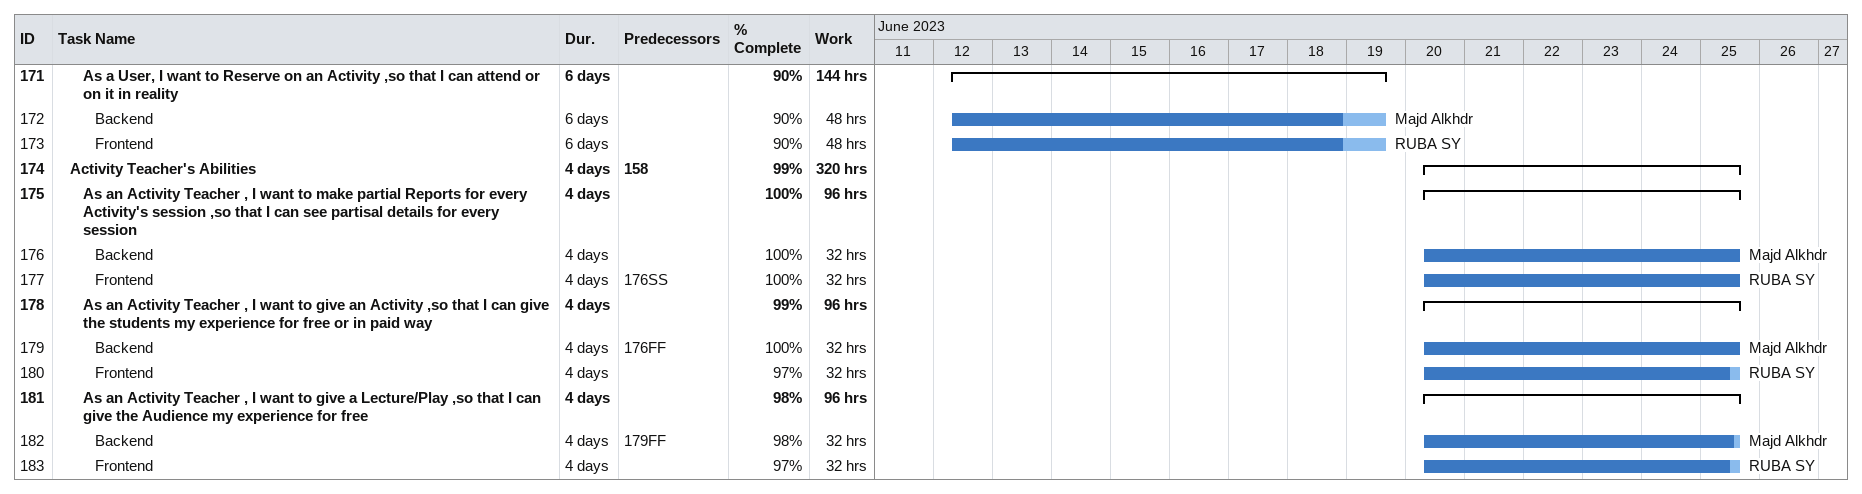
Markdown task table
| ID | Level | Task | Duration | Start | Finish | Predecessors | Resources | % complete | Work (h) |
|---|---|---|---|---|---|---|---|---|---|
| 171 | 3 | **As a User, I want to Reserve on an Activity ,so that I can attend or on it in reality** | 6d | 2023-06-12 | 2023-06-19 |  |  | 90 | 144 |
| 172 | 4 | Backend | 6d | 2023-06-12 | 2023-06-19 |  | Majd Alkhdr | 90 | 48 |
| 173 | 4 | Frontend | 6d | 2023-06-12 | 2023-06-19 |  | RUBA SY | 90 | 48 |
| 174 | 2 | **Activity Teacher's Abilities** | 4d | 2023-06-20 | 2023-06-25 | 158 |  | 99 | 320 |
| 175 | 3 | **As an Activity Teacher , I want to make partial Reports for every Activity's session ,so that I can see partisal details for every session** | 4d | 2023-06-20 | 2023-06-25 |  |  | 100 | 96 |
| 176 | 4 | Backend | 4d | 2023-06-20 | 2023-06-25 |  | Majd Alkhdr | 100 | 32 |
| 177 | 4 | Frontend | 4d | 2023-06-20 | 2023-06-25 | 176SS | RUBA SY | 100 | 32 |
| 178 | 3 | **As an Activity Teacher , I want to give an Activity ,so that I can give the students my experience for free or in paid way** | 4d | 2023-06-20 | 2023-06-25 |  |  | 99 | 96 |
| 179 | 4 | Backend | 4d | 2023-06-20 | 2023-06-25 | 176FF | Majd Alkhdr | 100 | 32 |
| 180 | 4 | Frontend | 4d | 2023-06-20 | 2023-06-25 |  | RUBA SY | 97 | 32 |
| 181 | 3 | **As an Activity Teacher , I want to give a Lecture/Play ,so that I can give the Audience my experience for free** | 4d | 2023-06-20 | 2023-06-25 |  |  | 98 | 96 |
| 182 | 4 | Backend | 4d | 2023-06-20 | 2023-06-25 | 179FF | Majd Alkhdr | 98 | 32 |
| 183 | 4 | Frontend | 4d | 2023-06-20 | 2023-06-25 |  | RUBA SY | 97 | 32 |
